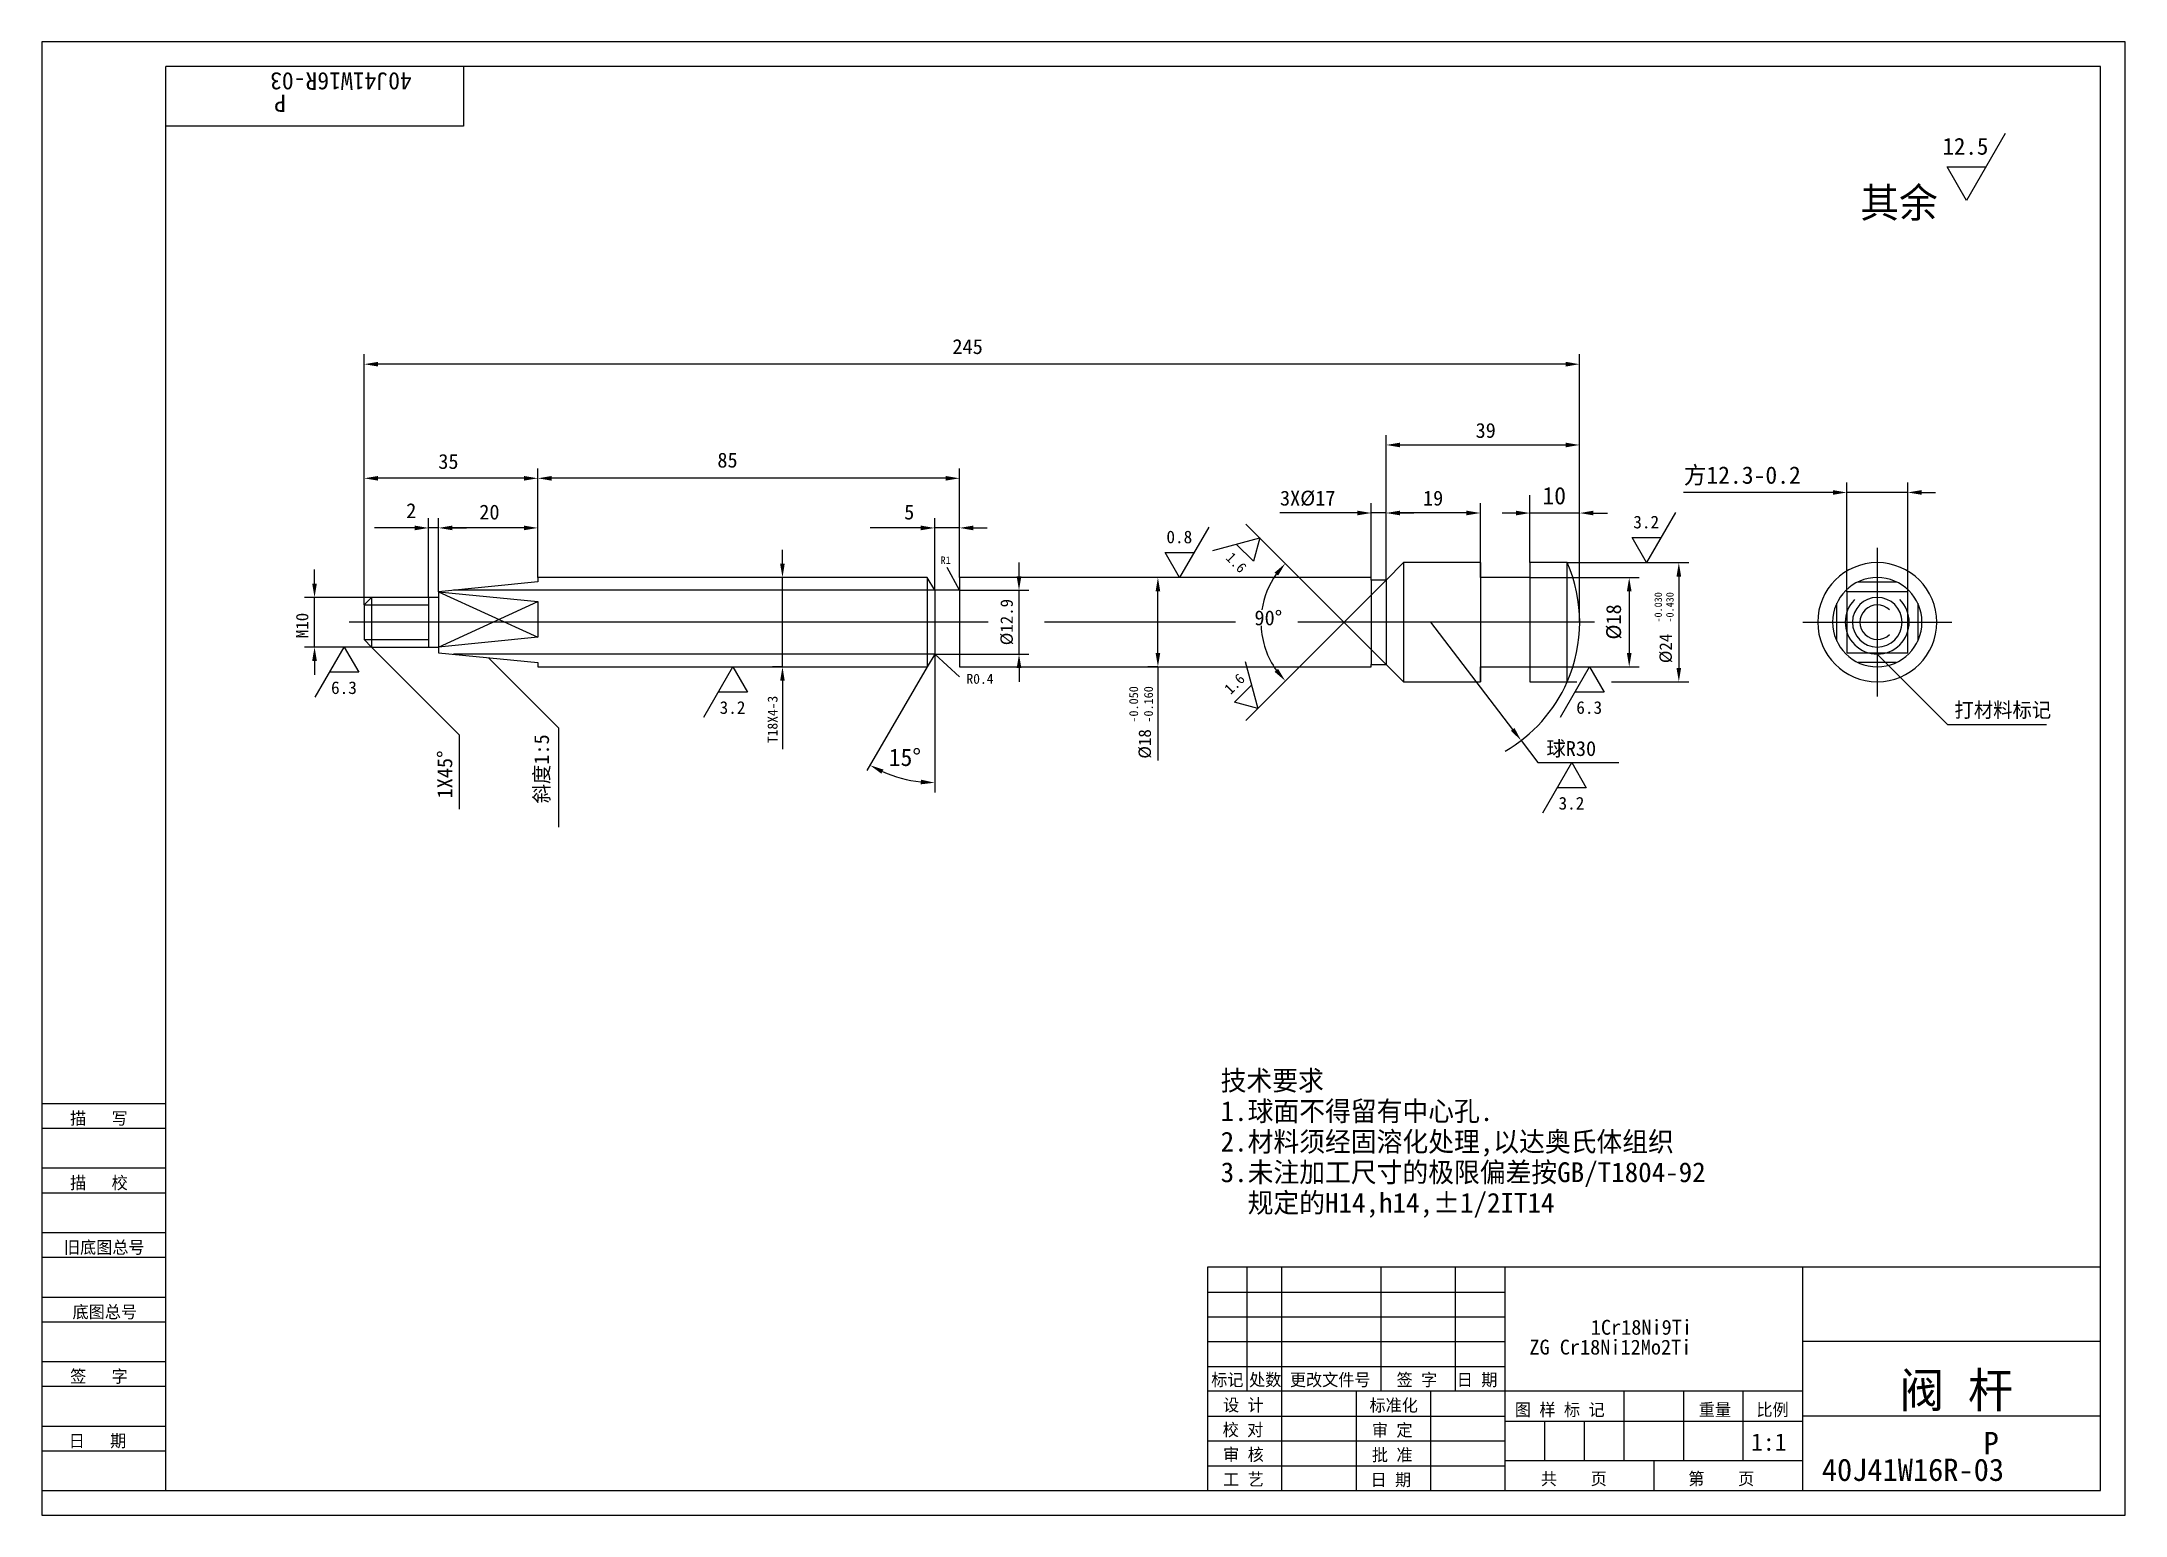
# Model space of a CAD drawing. Header units: metres. Extents: x 0 to 420, y 0 to 297.
import ezdxf

# ---------------------------------------------------------------- set-up
doc = ezdxf.new("R2010")
doc.units = ezdxf.units.M
for name, color, linetype in [('C', 6, 'Continuous'), ('D', 1, 'Continuous'), ('FL', 5, 'Continuous'), ('HA', 5, 'Continuous'), ('T', 7, 'Continuous'), ('TL', 4, 'Continuous')]:
    doc.layers.add(name, color=color, linetype=linetype)

# ---------------------------------------------------------------- blocks, each defined once
blk = doc.blocks.new('TUKUN3')
at = {"layer": 'FL'}
for p, q in [((0, 297), (0, 0)), ((420, 297), (0, 297)), ((420, 0), (420, 297)), ((0, 78), (25, 78)), ((0, 70), (25, 70)), ((0, 65), (25, 65)), ((0, 57), (25, 57)), ((0, 52), (25, 52)), ((243, 25), (243, 50)), ((250, 5), (250, 50)), ((270, 25), (270, 50)), ((285, 25), (285, 50)), ((0, 44), (25, 44)), ((235, 45), (295, 45)), ((0, 39), (25, 39)), ((235, 40), (295, 40)), ((235, 35), (295, 35)), ((0, 31), (25, 31)), ((235, 30), (295, 30)), ((0, 26), (25, 26)), ((280, 5), (280, 25)), ((0, 18), (25, 18)), ((235, 20), (295, 20)), ((0, 13), (25, 13)), ((235, 15), (295, 15)), ((235, 10), (295, 10)), ((0, 0), (420, 0))]:
    blk.add_line(p, q, dxfattribs=at)
at = {"layer": 'TL'}
for p, q in [((25, 5), (25, 292)), ((415, 292), (25, 292)), ((85, 292), (85, 280)), ((415, 5), (415, 292)), ((85, 280), (25, 280)), ((0, 83), (25, 83)), ((235, 50), (235, 5)), ((415, 50), (235, 50)), ((295, 5), (295, 50)), ((355, 5), (355, 50)), ((415, 35), (355, 35)), ((355, 25), (235, 25)), ((265, 5), (265, 25)), ((319, 11), (319, 25)), ((331, 11), (331, 25)), ((343, 11), (343, 25)), ((295, 19), (355, 19)), ((303, 11), (303, 19)), ((311, 11), (311, 19)), ((415, 20), (355, 20)), ((355, 11), (295, 11)), ((325, 5), (325, 11)), ((0, 5), (415, 5))]:
    blk.add_line(p, q, dxfattribs=at)
at = {"layer": 'T'}
for s, p in [('描   写', (5.74, 78.76)), ('描   校', (5.74, 65.76)), ('旧底图总号', (4.49, 52.76)), ('底图总号', (6.22, 39.76)), ('签   字', (5.74, 26.76)), ('标记', (235.75, 26.07)), ('处数', (243.38, 26.07)), ('更改文件号', (251.61, 26.07)), ('签 字', (273.1, 26.07)), ('日 期', (285.23, 26.07)), ('设 计', (238.14, 20.99)), ('标准化', (267.65, 20.93)), ('图 样 标 记', (296.95, 20.04)), ('重量', (334.03, 20.04)), ('比例', (345.64, 20.04)), ('校 对', (238.05, 15.99)), ('审 定', (268.13, 15.93)), ('日   期', (5.45, 13.76)), ('审 核', (238.14, 10.99)), ('批 准', (268.13, 10.93)), ('工 艺', (238.14, 5.99)), ('日 期', (267.84, 5.93)), ('共    页', (302.18, 6.13)), ('第    页', (331.9, 6.13))]:
    blk.add_text(s, height=2.5, dxfattribs=at).set_placement(p)

msp = doc.modelspace()

# ---------------------------------------------------------------- linework, layer by layer
at = {"layer": 'C'}
for points in [[(370, 195), (370, 165)], [(190.79, 180), (62, 180)], [(240.66, 180), (202.14, 180)], [(313, 180), (253.18, 180)], [(355, 180), (385, 180)]]:
    msp.add_lwpolyline(points, dxfattribs=at)
at = {"layer": 'D'}
for p, q in [((395.81, 278.52), (388, 265)), ((388, 265), (384.1, 271.76)), ((384.1, 271.76), (391.9, 271.76)), ((65, 183.5), (65, 234)), ((307.2, 232), (67.8, 232)), ((310, 180), (310, 234)), ((310, 225.47), (310, 227.47)), ((271, 204.01), (271, 217.72)), ((273.8, 215.72), (307.2, 215.72)), ((310, 215.72), (310, 217.72)), ((65, 184), (65, 211)), ((100, 189), (100, 211)), ((100, 189), (100, 211)), ((185, 189), (185, 211)), ((310, 180), (310, 214)), ((97.2, 209), (67.8, 209)), ((182.2, 209), (102.8, 209)), ((358.25, 206.15), (330.92, 206.15)), ((361.05, 206.15), (358.25, 206.15)), ((363.85, 186.15), (363.85, 208.15)), ((376.15, 206.15), (363.85, 206.15)), ((376.15, 186.15), (376.15, 208.15)), ((378.95, 206.15), (381.75, 206.15)), ((262.4, 202.01), (249.6, 202.01)), ((265.2, 202.01), (262.4, 202.01)), ((268, 189), (268, 204.01)), ((271, 202.01), (268, 202.01)), ((271, 188.5), (271, 204.01)), ((271, 202.01), (271, 204.01)), ((287.2, 202.01), (273.8, 202.01)), ((273.8, 202.01), (276.6, 202.01)), ((290, 192), (290, 204.01)), ((297.2, 202), (294.4, 202)), ((300, 192), (300, 205.62)), ((300, 192), (300, 204)), ((310, 202), (300, 202)), ((310, 180), (310, 204)), ((312.8, 202), (315.6, 202)), ((329.35, 202.14), (323.5, 192)), ((72.4, 199), (67.07, 199)), ((75.2, 199), (72.4, 199)), ((78, 185), (78, 201)), ((80, 199), (78, 199)), ((80, 186.15), (80, 201)), ((80, 186.15), (80, 201)), ((97.2, 199), (82.8, 199)), ((82.8, 199), (85.6, 199)), ((100, 189), (100, 201)), ((174.4, 199), (166.98, 199)), ((177.2, 199), (174.4, 199)), ((180, 186.45), (180, 201)), ((185, 199), (180, 199)), ((185, 189), (185, 201)), ((187.8, 199), (190.6, 199)), ((235.24, 199.14), (229.38, 189)), ((271, 171.5), (242.72, 199.78)), ((149.32, 191.8), (149.32, 194.6)), ((229.38, 189), (226.46, 194.07)), ((226.46, 194.07), (232.31, 194.07)), ((236.08, 194.47), (245.51, 196.99)), ((244.24, 192.28), (240.79, 195.73)), ((245.51, 196.99), (244.24, 192.28)), ((323.5, 192), (320.57, 197.07)), ((320.57, 197.07), (326.42, 197.07)), ((55, 187.8), (55, 190.6)), ((149.32, 189), (147.32, 189)), ((149.32, 171), (149.32, 189)), ((197, 189.25), (197, 192.05)), ((225, 189), (223, 189)), ((300, 189), (322, 189)), ((307.5, 192), (332, 192)), ((330, 189.2), (330, 170.8)), ((66.5, 185), (53, 185)), ((55, 175), (55, 185)), ((185, 186.45), (199, 186.45)), ((197, 173.55), (197, 186.45)), ((225, 173.8), (225, 186.2)), ((271, 188.5), (242.72, 160.22)), ((320, 186.2), (320, 173.8)), ((296.51, 158.38), (280, 180)), ((66.5, 175), (53, 175)), ((55.15, 164.86), (61, 175)), ((61, 175), (63.93, 169.93)), ((185, 173.55), (199, 173.55)), ((55, 172.2), (55, 169.4)), ((63.93, 169.93), (58.07, 169.93)), ((133.46, 160.86), (139.32, 171)), ((139.32, 171), (142.24, 165.93)), ((149.32, 171), (147.32, 171)), ((149.32, 168.2), (149.32, 165.4)), ((178.52, 171), (166.36, 150.1)), ((197, 170.75), (197, 167.95)), ((225, 171), (223, 171)), ((225, 171), (225, 152.11)), ((242.6, 172.05), (245.12, 162.62)), ((300, 171), (322, 171)), ((306.15, 160.86), (312, 171)), ((307.5, 168), (309.45, 168)), ((312, 171), (314.93, 165.93)), ((316.4, 168), (332, 168)), ((142.24, 165.93), (136.39, 165.93)), ((149.32, 165.4), (149.32, 154.43)), ((240.41, 163.88), (243.86, 167.33)), ((245.12, 162.62), (240.41, 163.88)), ((314.93, 165.93), (309.07, 165.93)), ((298.21, 156.16), (301.61, 151.71)), ((180, 153.55), (180, 151.45)), ((180, 151.45), (180, 145.65)), ((301.61, 151.71), (317.92, 151.71)), ((301.61, 151.71), (301.66, 151.64)), ((302.57, 141.57), (308.42, 151.71)), ((308.42, 151.71), (311.35, 146.64)), ((311.35, 146.64), (305.49, 146.64))]:
    msp.add_line(p, q, dxfattribs=at)
for points in [[(185, 186.45), (182.5, 191)], [(66.5, 175), (84.18, 157.32), (84.18, 142.32)], [(90.05, 172.85), (104.19, 158.7), (104.19, 138.7)], [(180, 173.55), (180, 153.55)], [(180, 173.55), (185, 169)], [(370, 173.55), (384.14, 159.41), (404.14, 159.41)]]:
    msp.add_lwpolyline(points, dxfattribs=at)
msp.add_lwpolyline([(295, 154.02, 0.16), (307.5, 168, 0.16)], format="xyb", dxfattribs=at)
for centre, radius, start, end in [((262.5, 180), 16.73, 144.6, 171.5), ((262.5, 180), 16.73, 182.43, 215.4), ((180, 173.55), 25.9, 246.01, 263.8)]:
    msp.add_arc(centre, radius, start, end, dxfattribs=at)
for points in [[(67.8, 232.47), (67.8, 231.53), (65, 232)], [(307.2, 232.47), (307.2, 231.53), (310, 232)], [(273.8, 216.18), (273.8, 215.25), (271, 215.72)], [(307.2, 216.18), (307.2, 215.25), (310, 215.72)], [(67.8, 209.47), (67.8, 208.53), (65, 209)], [(97.2, 209.47), (97.2, 208.53), (100, 209)], [(102.8, 209.47), (102.8, 208.53), (100, 209)], [(182.2, 209.47), (182.2, 208.53), (185, 209)], [(361.05, 206.62), (361.05, 205.68), (363.85, 206.15)], [(378.95, 206.62), (378.95, 205.68), (376.15, 206.15)], [(265.2, 202.48), (265.2, 201.54), (268, 202.01)], [(273.8, 202.48), (273.8, 201.54), (271, 202.01)], [(273.8, 202.48), (273.8, 201.54), (271, 202.01)], [(287.2, 202.48), (287.2, 201.54), (290, 202.01)], [(297.2, 202.47), (297.2, 201.53), (300, 202)], [(312.8, 202.47), (312.8, 201.53), (310, 202)], [(75.2, 199.47), (75.2, 198.53), (78, 199)], [(82.8, 199.47), (82.8, 198.53), (80, 199)], [(82.8, 199.47), (82.8, 198.53), (80, 199)], [(97.2, 199.47), (97.2, 198.53), (100, 199)], [(177.2, 199.47), (177.2, 198.53), (180, 199)], [(187.8, 199.47), (187.8, 198.53), (185, 199)], [(148.85, 191.8), (149.78, 191.8), (149.32, 189)], [(196.53, 189.25), (197.47, 189.25), (197, 186.45)], [(224.53, 186.2), (225.47, 186.2), (225, 189)], [(248.51, 189.99), (249.22, 189.39), (250.67, 191.83)], [(319.53, 186.2), (320.47, 186.2), (320, 189)], [(329.53, 189.2), (330.47, 189.2), (330, 192)], [(54.53, 187.8), (55.47, 187.8), (55, 185)], [(54.53, 172.2), (55.47, 172.2), (55, 175)], [(196.53, 170.75), (197.47, 170.75), (197, 173.55)], [(224.53, 173.8), (225.47, 173.8), (225, 171)], [(319.53, 173.8), (320.47, 173.8), (320, 171)], [(148.85, 168.2), (149.78, 168.2), (149.32, 171)], [(249.22, 170.61), (248.51, 170.01), (250.67, 168.17)], [(329.53, 170.8), (330.47, 170.8), (330, 168)], [(296.14, 158.1), (296.88, 158.67), (298.21, 156.16)], [(169.26, 149.47), (169.68, 150.3), (166.98, 151.16)], [(177.23, 148.27), (177.18, 147.33), (180, 147.65)]]:
    msp.add_solid(points, dxfattribs=at)
at = {"layer": 'FL'}
msp.add_lwpolyline([(372.47, 182.47, 2.41), (372.47, 177.53, 2.41)], format="xyb", dxfattribs=at)
at = {"layer": 'HA'}
for points in [[(80, 186.15), (100, 177)], [(180, 186.45), (83, 186.45)], [(65, 183.5), (78, 183.5)], [(80, 175), (100, 184.15)], [(65, 176.5), (78, 176.5)], [(180, 173.55), (83, 173.55)]]:
    msp.add_lwpolyline(points, dxfattribs=at)
msp.add_lwpolyline([(365.44, 184.56, 2.41), (374.56, 184.56, 2.41)], format="xyb", dxfattribs=at)
at = {"layer": 'TL'}
for p, q in [((180, 186.45), (178.52, 189)), ((180, 173.55), (178.52, 171))]:
    msp.add_line(p, q, dxfattribs=at)
for points in [[(178.52, 189), (100, 189), (100, 188.15), (80, 186.15), (80, 185), (78, 185), (66.5, 185), (65, 183.5), (65, 176.5), (66.5, 175), (80, 175), (80, 173.85), (100, 171.85), (100, 171), (178.52, 171)], [(178.52, 189), (178.52, 171)], [(180, 173.55), (185, 173.55), (185, 171), (268, 171), (268, 171.5), (271, 171.5), (274.5, 168), (290, 168), (290, 168), (290, 168), (290, 171), (300, 171), (300, 168), (307.5, 168), (307.5, 192)], [(307.5, 192), (300, 192), (300, 189), (290, 189), (290, 192), (290, 192), (290, 192), (274.5, 192), (271, 188.5), (268, 188.5), (268, 189), (185, 189), (185, 186.45), (180, 186.45)], [(274.5, 192), (274.5, 168)], [(290, 192), (290, 168)], [(290, 189), (290, 171)], [(300, 189), (300, 171)], [(66.5, 185), (66.5, 175)], [(78, 185), (78, 175)], [(80, 186.15), (100, 184.15), (100, 177), (80, 175)], [(80, 185), (80, 175)], [(180, 186.45), (180, 173.55)], [(185, 186.45), (185, 173.55)], [(268, 188.5), (268, 171.5)], [(271, 188.5), (271, 171.5)], [(363.85, 186.15), (363.85, 173.85), (376.15, 173.85), (376.15, 186.15), (363.85, 186.15)], [(366.18, 188.15), (373.82, 188.15)], [(361.85, 176.18), (361.85, 183.82)], [(378.15, 183.82), (378.15, 176.18)], [(373.82, 171.85), (366.18, 171.85)]]:
    msp.add_lwpolyline(points, dxfattribs=at)
msp.add_lwpolyline([(307.5, 168, 0.21), (307.5, 192, 0.21)], format="xyb", dxfattribs=at)
for points in [[(370, 192, 1), (370, 168, 1)], [(370, 189, 1), (370, 171, 1)], [(370, 185, 1), (370, 175, 1)]]:
    msp.add_lwpolyline(points, format="xyb", close=True, dxfattribs=at)

# ---------------------------------------------------------------- block references
at = {"layer": 'D'}
msp.add_blockref('TUKUN3', (0, 0), dxfattribs=at)

# ---------------------------------------------------------------- texts
for s, height, rotation, p in [('40J41W16R-03', 3.5, 180, (74.61, 290.79)), ('P', 3.5, 180, (49.26, 286.34)), ('1.6', 2.12, 315, (238.53, 192.81)), ('-0.030', 1.5, 90, (326.59, 179.93)), ('-0.430', 1.5, 90, (328.94, 179.93)), ('M10', 2.5, 90, (53.75, 176.79)), ('%%C12.9', 2.5, 90, (195.75, 175.36)), ('%%C18', 3, 90, (318.35, 176.5)), ('%%C24', 2.5, 90, (328.59, 171.75)), ('1.6', 2.12, 45, (239.65, 165.3)), ('T18X4-3', 2, 90, (148.32, 155.64)), ('-0.050', 1.8, 90, (221, 159.76)), ('-0.160', 1.8, 90, (224, 159.76)), ('斜度1:5', 3, 90, (102.26, 143.48)), ('%%c18', 2.5, 90, (223.59, 152.51)), ('1X45%%d', 3, 90, (82.76, 144.48))]:
    msp.add_text(s, height=height, rotation=rotation, dxfattribs=at).set_placement(p)
for s, height, p in [('12.5', 3.4, (383.14, 274.22)), ('其余', 6, (366.59, 261.55)), ('245', 3, (183.58, 234.05)), ('39', 3, (289.03, 217.15)), ('35', 3, (79.94, 210.9)), ('85', 3, (136.2, 211.17)), ('方12.3-0.2', 3.5, (330.99, 207.9)), ('3X%%C17', 3, (249.6, 203.51)), ('19', 3, (278.43, 203.51)), ('10', 3.5, (302.5, 203.75)), ('2', 3, (73.48, 200.98)), ('20', 3, (88.21, 200.7)), ('5', 3, (173.85, 200.7)), ('0.8', 2.55, (226.71, 195.91)), ('3.2', 2.55, (320.82, 198.91)), ('R1', 1.5, (181.19, 191.75)), ('90%%d', 3, (244.46, 179.38)), ('6.3', 2.55, (58.33, 165.53)), ('R0.4', 2, (186.41, 167.59)), ('3.2', 2.55, (136.65, 161.53)), ('6.3', 2.55, (309.33, 161.53)), ('打材料标记', 3, (385.56, 160.82)), ('球R30', 3, (303.31, 153.04)), ('15%%d', 3.5, (170.74, 151.02)), ('3.2', 2.55, (305.75, 142.24)), ('技术要求', 4, (237.64, 85.63)), ('1.球面不得留有中心孔.', 4, (237.64, 79.47)), ('2.材料须经固溶化处理,以达奥氏体组织', 4, (237.64, 73.31)), ('3.未注加工尺寸的极限偏差按GB/T1804-92', 4, (237.64, 67.15)), ('  规定的H14,h14,%%P1/2IT14', 4, (237.64, 60.99)), ('1Cr18Ni9Ti', 3, (312.25, 36.4)), ('ZG Cr18Ni12Mo2Ti', 3, (299.88, 32.4)), ('阀 杆', 7, (374.41, 21.72)), ('P', 4.5, (391.44, 12.32)), ('1:1', 3.5, (344.56, 13.02)), ('40J41W16R-03', 4.5, (358.82, 6.93))]:
    msp.add_text(s, height=height, dxfattribs=at).set_placement(p)

doc.saveas('drawing.dxf')
